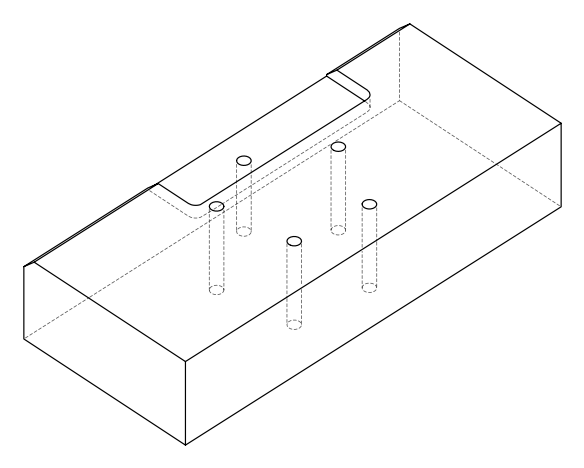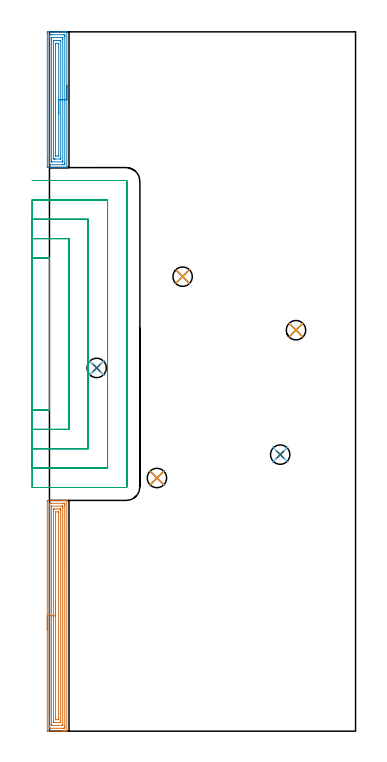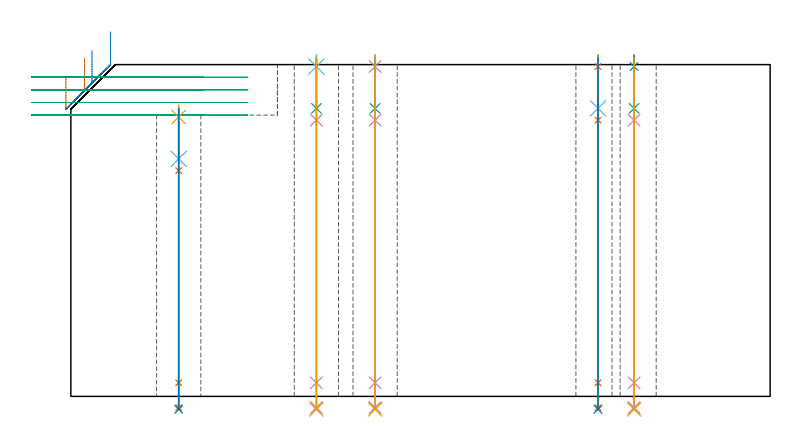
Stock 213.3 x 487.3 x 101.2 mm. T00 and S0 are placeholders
(PLAN: 23 operations, 17 tool changes, 35.8 min)
(1 AREA_MILL | FG_CHAMFER_SURFACE | UGT0205_001 | 6.72 min | 15515 mm3)
(2 AREA_MILL_1 | FG_CHAMFER_SURFACE_1 | UGT0205_001 | 4.07 min | 9387 mm3)
(3 MILL_SLOT | SLOT_PARTIAL_RECTANGULAR | UGT0201_100 | Follow Part, ap 4.5, ae 75% | 20.04 min | 223143 mm3)
(4 SPOT_DRILL | STEP1HOLE | NXT0321_9005460120000 | 0.03 min | 7 mm3)
(5 SPOT_DRILL_1 | STEP1HOLE_1 | NXT0321_9005460120000 | 0.03 min | 6 mm3)
(6 SPOT_DRILL_2 | STEP1HOLE_2 | NXT0321_9005460120000 | 0.03 min | 11 mm3)
(7 SPOT_DRILL_3 | STEP1HOLE_3 | NXT0321_9005460120000 | 0.03 min | 8 mm3)
(8 SPOT_DRILL_4 | STEP1HOLE_4 | NXT0321_9005460120000 | 0.03 min | 12 mm3)
(9 DRILL_BLIND_HOLE_INTO_CENTER | STEP1HOLE | UGT0301_205 | 0.06 min | 735 mm3)
(10 GUN_DRILL_THROUGH_HOLE | STEP1HOLE | UGT0307_005 | 0.5 min | 4812 mm3)
(11 DRILL_TO_ENLARGE_THROUGH_HOLE | STEP1HOLE | NXT0301_102 | 0.43 min | 8899 mm3)
(12 DRILL_BLIND_HOLE_INTO_CENTER_1 | STEP1HOLE_1 | UGT0301_205 | 0.07 min | 726 mm3)
(13 GUN_DRILL_THROUGH_HOLE_1 | STEP1HOLE_1 | UGT0307_005 | 0.44 min | 3950 mm3)
(14 DRILL_TO_ENLARGE_THROUGH_HOLE_1 | STEP1HOLE_1 | NXT0301_102 | 0.37 min | 7577 mm3)
(15 DRILL_BLIND_HOLE_INTO_CENTER_2 | STEP1HOLE_2 | UGT0301_205 | 0.06 min | 701 mm3)
(16 GUN_DRILL_THROUGH_HOLE_2 | STEP1HOLE_2 | UGT0307_005 | 0.5 min | 4769 mm3)
(17 DRILL_TO_ENLARGE_THROUGH_HOLE_2 | STEP1HOLE_2 | NXT0301_102 | 0.43 min | 8951 mm3)
(18 DRILL_BLIND_HOLE_INTO_CENTER_3 | STEP1HOLE_3 | UGT0301_205 | 0.06 min | 698 mm3)
(19 GUN_DRILL_THROUGH_HOLE_3 | STEP1HOLE_3 | UGT0307_005 | 0.5 min | 4805 mm3)
(20 DRILL_TO_ENLARGE_THROUGH_HOLE_3 | STEP1HOLE_3 | NXT0301_102 | 0.43 min | 8907 mm3)
(21 DRILL_BLIND_HOLE_INTO_CENTER_4 | STEP1HOLE_4 | UGT0301_205 | 0.06 min | 716 mm3)
(22 GUN_DRILL_THROUGH_HOLE_4 | STEP1HOLE_4 | UGT0307_005 | 0.5 min | 4782 mm3)
(23 DRILL_TO_ENLARGE_THROUGH_HOLE_4 | STEP1HOLE_4 | NXT0301_102 | 0.43 min | 8942 mm3)
(TOOL UGT0205_001 | Chamfer Mill 20 x 3 x 45 deg. | D20 FL50 Z2)
(TOOL UGT0201_100 | End Mill 18 mm | D18 FL22 Z2)
(TOOL NXT0321_9005460120000 | NC Spot Drill, 142deg, 12mm, Carbide, Uncoated | D12 PA142 FL30 Z2)
(TOOL UGT0301_205 | Twist Drill 8.9 mm | D8.9 PA118 FL78 Z2)
(TOOL UGT0307_005 | Gun Drill 8.3 mm | D8.3 PA130 FL24 Z1)
(TOOL NXT0301_102 | Carbide Drill 13.5mm [860.1-1350-108A1-MM 2214] | D13.5 PA140 FL123 Z2)
(OP 1 AREA_MILL)
G17 G21 G94 G90
T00 M6
G54
G17 G0 G90 X-1.5 Y70.4 S1061 M3
G43 Z111.2 H0
Z97.6
G94 G1 Y70.438 Z96.728 F250.
Y70.552 Z95.864
Y70.741 Z95.012
Y71.003 Z94.18
Y71.337 Z93.374
Y71.74 Z92.6
Y72.208 Z91.864
Y72.74 Z91.172
Y73.329 Z90.529
Y73.972 Z89.94
Y74.664 Z89.409
Y75.4 Z88.94
Y76.174 Z88.537
Y76.98 Z88.203
Y77.812 Z87.941
Y78.663 Z87.752
Y79.528 Z87.638
Y80.4 Z87.6
Y159.885
X-1.499 Y160.205 Z87.601
X-1.493 Y160.77 Z87.604
X-1.491 Y160.793 Z87.606
X-0.93 Y160.8 Z88.167
X8.86 Z97.954
X9.453 Z98.55
X9.75 Z98.846
X10.343 Z99.439
X10.64 Z99.735
X11.234 Z100.333
X11.72 Z100.819
X12.06 Y160.793 Z101.152
X12.097 Y160.79 Z101.188
X12.1 Y160.651 Z101.2
Y0.149
X12.097 Y0.01 Z101.188
X12.06 Y0.007 Z101.152
X11.719 Y0. Z100.818
X11.234 Z100.333
X10.64 Z99.735
X9.453 Z98.55
X8.86 Z97.954
X-1.227 Y0.001 Z87.87
X-1.492 Y0.01 Z87.606
X-1.499 Y0.274 Z87.599
Y0.304
X-1.5 Y80.4 Z87.6
X-0.086 Z89.014
Y157.576
X-0.082 Y158.422 Z89.018
X-0.08 Y158.462 Z89.02
X-0.04 Y158.79 Z89.06
X0.475 Y158.798 Z89.575
X0.85 Y158.799 Z89.95
X1.363 Y158.8 Z90.463
X9.75 Y158.799 Z98.85
X10.265 Y158.797 Z99.365
X10.64 Y158.79 Z99.74
X10.68 Y158.422 Z99.78
X10.682 Y158.379 Z99.782
X10.686 Y157.53 Z99.786
Y157.484
Y3.224
X10.682 Y2.378 Z99.782
X10.68 Y2.338 Z99.78
X10.64 Y2.01 Z99.74
X10.125 Y2.002 Z99.225
X9.75 Y2.001 Z98.85
X9.237 Y2. Z98.337
X0.85 Y2.001 Z89.95
X0.335 Y2.003 Z89.435
X-0.04 Y2.01 Z89.06
X-0.08 Y2.378 Z89.02
X-0.083 Y2.421 Z89.018
X-0.086 Y3.27 Z89.014
Y3.316
Y80.4
X1.328 Z90.428
X1.329 Y156.159 Z90.429
X1.331 Y156.639 Z90.431
X1.333 Y156.741 Z90.433
X1.335 Y156.784 Z90.435
X1.419 Y156.79 Z90.519
X1.581 Y156.799 Z90.681
X8.86 Y156.8 Z97.96
X9.021 Z98.121
X9.128 Y156.798 Z98.228
X9.214 Y156.794 Z98.314
X9.265 Y156.79 Z98.365
X9.267 Y156.775 Z98.367
X9.269 Y156.639 Z98.369
X9.271 Y156.226 Z98.371
Y4.641
X9.269 Y4.161 Z98.369
X9.267 Y4.059 Z98.367
X9.265 Y4.016 Z98.365
X9.181 Y4.01 Z98.281
X9.019 Y4.001 Z98.119
X1.74 Y4. Z90.84
X1.579 Z90.679
X1.472 Y4.002 Z90.572
X1.386 Y4.005 Z90.486
X1.335 Y4.01 Z90.435
X1.333 Y4.025 Z90.433
X1.331 Y4.161 Z90.431
X1.329 Y4.574 Z90.429
X1.328 Y80.4 Z90.428
X2.743 Z91.843
Y153.964
X2.748 Y154.737 Z91.848
X2.749 Y154.785 Z91.849
X2.79 Y154.79 Z91.89
X2.894 Y154.795 Z91.994
X3.103 Y154.798 Z92.203
X3.52 Y154.8 Z92.62
X7.135 Z96.235
X7.521 Y154.799 Z96.621
X7.714 Y154.796 Z96.814
X7.81 Y154.792 Z96.91
X7.85 Y154.789 Z96.95
X7.857 Y153.964 Z96.957
Y6.836
X7.852 Y6.063 Z96.952
X7.851 Y6.015 Z96.951
X7.81 Y6.01 Z96.91
X7.706 Y6.005 Z96.806
X7.497 Y6.002 Z96.597
X7.08 Y6. Z96.18
X3.465 Z92.565
X3.079 Y6.001 Z92.179
X2.886 Y6.004 Z91.986
X2.79 Y6.008 Z91.89
X2.75 Y6.011 Z91.85
X2.743 Y6.836 Z91.843
Y80.4
X4.157 Z93.257
Y152.433
X4.16 Y152.687 Z93.26
X4.163 Y152.759 Z93.263
X4.165 Y152.791 Z93.265
X4.179 Y152.793 Z93.279
X4.255 Y152.797 Z93.355
X4.41 Y152.799 Z93.51
X6.19 Z95.29
X6.396 Y152.797 Z95.496
X6.431 Y152.794 Z95.531
X6.435 Y152.791 Z95.535
X6.438 Y152.78 Z95.538
X6.441 Y152.738 Z95.541
X6.443 Y152.603 Z95.543
Y152.434
Y8.367
X6.44 Y8.113 Z95.54
X6.437 Y8.041 Z95.537
X6.435 Y8.009 Z95.535
X6.421 Y8.007 Z95.521
X6.345 Y8.003 Z95.445
X6.19 Y8.001 Z95.29
X4.41 Z93.51
X4.204 Y8.003 Z93.304
X4.169 Y8.006 Z93.269
X4.165 Y8.009 Z93.265
X4.162 Y8.02 Z93.262
X4.159 Y8.062 Z93.259
X4.157 Y8.197 Z93.257
Y8.366
Y80.4
Y81.272 Z93.295
Y82.136 Z93.409
Y82.988 Z93.598
Y83.82 Z93.86
Y84.626 Z94.194
Y85.4 Z94.597
Y86.136 Z95.065
Y86.828 Z95.596
Y87.471 Z96.186
Y88.06 Z96.829
Y88.591 Z97.521
Y89.06 Z98.257
Y89.463 Z99.031
Y89.797 Z99.837
Y90.059 Z100.669
Y90.248 Z101.52
Y90.362 Z102.385
Y90.4 Z103.257
G0 Z111.2
M5
M2
(OP 2 AREA_MILL_1)
G17 G21 G94 G90
T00 M6
G54
G17 G0 G90 X12.1 Y450. S1061 M3
G43 Z111.2 H0
G94 G1 Y449.962 Z110.328 F250.
Y449.848 Z109.463
Y449.659 Z108.612
Y449.397 Z107.78
Y449.063 Z106.974
Y448.66 Z106.2
Y448.192 Z105.464
Y447.66 Z104.772
Y447.071 Z104.129
Y446.428 Z103.54
Y445.736 Z103.008
Y445. Z102.54
Y444.226 Z102.137
Y443.42 Z101.803
Y442.588 Z101.541
Y441.737 Z101.352
Y440.872 Z101.238
Y440. Z101.2
Y392.827
X12.097 Y392.71 Z101.188
X12.066 Y392.706 Z101.158
X11.775 Y392.7 Z100.873
X11.147 Z100.246
X10.64 Z99.735
X8.606 Z97.703
X7.97 Z97.064
X-1.249 Y392.701 Z87.848
X-1.491 Y392.71 Z87.605
X-1.499 Y392.951 Z87.599
X-1.5 Y399.113 Z87.6
Y486.728
X-1.497 Y487.051 Z87.601
X-1.491 Y487.29 Z87.605
X-1.248 Y487.3 Z87.849
X7.97 Z97.064
X8.606 Z97.703
X8.86 Z97.957
X10.64 Z99.735
X11.147 Z100.246
X11.775 Z100.874
X12.066 Y487.294 Z101.158
X12.097 Y487.29 Z101.189
X12.1 Y487.173 Z101.2
Y440.
X10.686 Z99.786
Y395.896
X10.682 Y395.052 Z99.782
X10.679 Y395.012 Z99.779
X10.64 Y394.71 Z99.74
X10.1 Y394.702 Z99.2
X8.86 Y394.7 Z97.96
X0.85 Y394.701 Z89.95
X0.309 Y394.703 Z89.409
X-0.04 Y394.71 Z89.06
X-0.079 Y395.052 Z89.021
X-0.082 Y395.095 Z89.018
X-0.086 Y395.942 Z89.014
Y395.988
Y484.104
X-0.082 Y484.948 Z89.018
X-0.08 Y484.988 Z89.02
X-0.04 Y485.29 Z89.06
X0.5 Y485.298 Z89.6
X0.85 Y485.299 Z89.95
X1.388 Y485.3 Z90.488
X9.75 Y485.299 Z98.85
X10.291 Y485.297 Z99.391
X10.64 Y485.29 Z99.74
X10.679 Y484.948 Z99.779
X10.682 Y484.905 Z99.782
X10.686 Y484.058 Z99.786
Y484.012
Y440.
X9.272 Z98.372
X9.271 Y397.311 Z98.371
X9.269 Y396.832 Z98.369
X9.267 Y396.73 Z98.367
X9.265 Y396.713 Z98.365
X9.212 Y396.708 Z98.312
X9.124 Y396.703 Z98.224
X8.992 Y396.7 Z98.092
X8.86 Z97.96
X1.74 Y396.701 Z90.84
X1.608 Y396.703 Z90.708
X1.35 Y396.71 Z90.45
X1.335 Y396.832 Z90.435
X1.331 Y397.241 Z90.431
X1.329 Y397.722 Z90.429
X1.328 Y398.134 Z90.428
X1.329 Y482.689 Z90.429
X1.331 Y483.168 Z90.431
X1.333 Y483.27 Z90.433
X1.335 Y483.287 Z90.435
X1.388 Y483.293 Z90.488
X1.476 Y483.297 Z90.576
X1.608 Y483.3 Z90.708
X1.74 Z90.84
X8.86 Y483.299 Z97.96
X8.992 Y483.297 Z98.092
X9.25 Y483.29 Z98.35
X9.264 Y483.168 Z98.364
X9.269 Y482.759 Z98.369
X9.271 Y482.278 Z98.371
Y481.866
X9.272 Y440. Z98.372
X7.857 Z96.957
Y399.502
X7.852 Y398.73 Z96.952
X7.85 Y398.71 Z96.95
X7.831 Y398.706 Z96.931
X7.782 Y398.702 Z96.882
X7.682 Y398.701 Z96.782
X7.481 Y398.7 Z96.581
X4.41 Z93.51
X3.52 Y398.701 Z92.62
X3.431 Y398.702 Z92.531
X2.75 Y398.729 Z91.85
X2.743 Y399.389 Z91.843
Y399.502
Y480.498
X2.747 Y481.27 Z91.847
X2.75 Y481.29 Z91.85
X2.769 Y481.294 Z91.869
X2.818 Y481.298 Z91.918
X2.918 Y481.3 Z92.018
X3.119 Z92.219
X6.19 Z95.29
X7.08 Y481.299 Z96.18
X7.169 Y481.298 Z96.269
X7.85 Y481.272 Z96.95
X7.857 Y480.611 Z96.957
Y480.498
Y440.
X6.443 Z95.543
Y401.282
X6.442 Y401.03 Z95.542
X6.438 Y400.777 Z95.538
X6.436 Y400.713 Z95.536
X6.408 Y400.709 Z95.508
X6.335 Y400.704 Z95.435
X6.19 Y400.701 Z95.29
X4.41 Z93.51
X4.216 Y400.702 Z93.316
X4.183 Y400.705 Z93.283
X4.169 Y400.709 Z93.269
X4.164 Y400.728 Z93.264
X4.16 Y400.861 Z93.26
X4.158 Y401.029 Z93.258
X4.157 Y478.718 Z93.257
X4.158 Y478.97 Z93.258
X4.162 Y479.224 Z93.262
X4.164 Y479.287 Z93.264
X4.192 Y479.292 Z93.292
X4.265 Y479.296 Z93.365
X4.41 Y479.299 Z93.51
X6.19 Y479.3 Z95.29
X6.384 Y479.298 Z95.484
X6.417 Y479.295 Z95.517
X6.431 Y479.291 Z95.531
X6.436 Y479.272 Z95.536
X6.44 Y479.139 Z95.54
X6.442 Y478.971 Z95.542
X6.443 Y440. Z95.543
Y439.128 Z95.581
Y438.264 Z95.695
Y437.412 Z95.884
Y436.58 Z96.146
Y435.774 Z96.48
Y435. Z96.883
Y434.264 Z97.352
Y433.572 Z97.883
Y432.929 Z98.472
Y432.34 Z99.115
Y431.809 Z99.807
Y431.34 Z100.543
Y430.937 Z101.317
Y430.603 Z102.123
Y430.341 Z102.955
Y430.152 Z103.807
Y430.038 Z104.672
Y430. Z105.543
G0 Z111.2
M5
M2
(OP 3 MILL_SLOT)
G17 G21 G94 G90
T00 M6
G54
G17 G0 G90 X-12. Y223.797 S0 M3
G43 Z111.2 H0
Z97.35
G94 G1 X-9. Y223.8 F250.
X-8.944 F500.
X0.
Y329.7
X-8.944
X-9.
X-12. Y329.703 F250.
Y210.296
X-9. Y210.3
X-8.944 F500.
X13.5
Y343.2
X-8.944
X-9.
X-12. Y343.204 F250.
Y196.794
X-9. Y196.8
X-8.944 F500.
X27.
Y356.7
X-8.944
X-9.
X-12. Y356.706 F250.
Y183.287
X-9. Y183.3
X-8.944 F500.
X40.5
Y370.2
X-8.944
X-9.
X-12. Y370.212 F250.
X-11.944 Y169.8
X-8.944
X53.4 F500.
G3 X54. Y170.4 R0.6
G1 Y383.1
G3 X53.4 Y383.7 R0.6
G1 X-8.944
X-11.944 F250.
G0 X-12. Y223.8 Z93.5
G1 X-9.
X0. F500.
Y329.7
X-9.
X-12. F250.
Y210.3
X-9.
X13.5 F500.
Y343.2
X-9.
X-12. F250.
Y196.8
X-9.
X27. F500.
Y356.7
X-9.
X-12. F250.
Y183.3
X-9.
X40.5 F500.
Y370.2
X-9.
X-12. F250.
Y169.8
X-9.
X53.4 F500.
G3 X54. Y170.4 R0.6
G1 Y383.1
G3 X53.4 Y383.7 R0.6
G1 X-9.
X-12. F250.
G0 Y223.8 Z89.65
G1 X-9.
X0. F500.
Y329.7
X-9.
X-12. F250.
Y210.3
X-9.
X13.5 F500.
Y343.2
X-9.
X-12. F250.
Y196.8
X-9.
X27. F500.
Y356.7
X-9.
X-12. F250.
Y183.3
X-9.
X40.5 F500.
Y370.2
X-9.
X-12. F250.
Y169.8
X-9.
X53.4 F500.
G3 X54. Y170.4 R0.6
G1 Y383.1
G3 X53.4 Y383.7 R0.6
G1 X-9.
X-12. F250.
G0 Y223.8 Z85.8
G1 X-9.
X0. F500.
Y329.7
X-9.
X-12. F250.
Y210.3
X-9.
X13.5 F500.
Y343.2
X-9.
X-12. F250.
Y196.8
X-9.
X27. F500.
Y356.7
X-9.
X-12. F250.
Y183.3
X-9.
X40.5 F500.
Y370.2
X-9.
X-12. F250.
Y169.8
X-9.
X53.4 F500.
G3 X54. Y170.4 R0.6
G1 Y383.1
G3 X53.4 Y383.7 R0.6
G1 X-9.
X-12. F250.
G0 Z111.2
M5
M2
(OP 4 SPOT_DRILL)
G17 G21 G94 G90
T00 M6
G54
G17 G0 G90 X92.8 Y316.7 S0 M3
G43 Z111.2 H0
G94 G81 G98 Z100.615 F250. R104.2
G80
M5
M2
(OP 5 SPOT_DRILL_1)
G17 G21 G94 G90
T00 M6
G54
G17 G0 G90 X32.9 Y253.1 S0 M3
G43 Z111.2 H0
G94 G81 G98 Z85.215 F250. R88.8
G80
M5
M2
(OP 6 SPOT_DRILL_2)
G17 G21 G94 G90
T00 M6
G54
G17 G0 G90 X74.9 Y176.4 S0 M3
G43 Z111.2 H0
G94 G81 G98 Z100.615 F250. R104.2
G80
M5
M2
(OP 7 SPOT_DRILL_3)
G17 G21 G94 G90
T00 M6
G54
G17 G0 G90 X160.8 Y192.7 S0 M3
G43 Z111.2 H0
G94 G81 G98 Z100.615 F250. R104.2
G80
M5
M2
(OP 8 SPOT_DRILL_4)
G17 G21 G94 G90
T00 M6
G54
G17 G0 G90 X171.8 Y279.4 S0 M3
G43 Z111.2 H0
G94 G81 G98 Z100.615 F250. R104.2
G80
M5
M2
(OP 9 DRILL_BLIND_HOLE_INTO_CENTER)
G17 G21 G94 G90
T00 M6
G54
G17 G0 G90 X92.8 Y316.7 S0 M3
G43 Z111.2 H0
G94 G81 G98 Z87.85 F250. R103.2
G80
M5
M2
(OP 10 GUN_DRILL_THROUGH_HOLE)
G17 G21 G94 G90
T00 M6
G54
G17 G0 G90 X92.8 Y316.7 M8
G43 Z111.2 H0
Z99.014
S716 M3
G94 G1 Z84.258 F125. M26
G4 X.084
Z4.15 F250.
G4 X.084
Z-3.435 F125.
G4 X.084
M5
M9
G0 Z99.014
Z111.2
M2
(OP 11 DRILL_TO_ENLARGE_THROUGH_HOLE)
G17 G21 G94 G90
T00 M6
G54
G17 G0 G90 X92.8 Y316.7 S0 M3
G43 Z111.2 H1
G94 G73 G98 Z-3.957 F250. Q13.145 R103.2
G80
M5
M2
(OP 12 DRILL_BLIND_HOLE_INTO_CENTER_1)
G17 G21 G94 G90
T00 M6
G54
G17 G0 G90 X32.9 Y253.1 S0 M3
G43 Z111.2 H0
G94 G81 G98 Z72.45 F250. R87.8
G80
M5
M2
(OP 13 GUN_DRILL_THROUGH_HOLE_1)
G17 G21 G94 G90
T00 M6
G54
G17 G0 G90 X32.9 Y253.1 M8
G43 Z111.2 H0
Z83.614
S716 M3
G94 G1 Z68.858 F125. M26
G4 X.084
Z4.15 F250.
G4 X.084
Z-3.435 F125.
G4 X.084
M5
M9
G0 Z83.614
Z111.2
M2
(OP 14 DRILL_TO_ENLARGE_THROUGH_HOLE_1)
G17 G21 G94 G90
T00 M6
G54
G17 G0 G90 X32.9 Y253.1 S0 M3
G43 Z111.2 H1
G94 G73 G98 Z-3.957 F250. Q12.822 R87.8
G80
M5
M2
(OP 15 DRILL_BLIND_HOLE_INTO_CENTER_2)
G17 G21 G94 G90
T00 M6
G54
G17 G0 G90 X74.9 Y176.4 S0 M3
G43 Z111.2 H0
G94 G81 G98 Z87.85 F250. R103.2
G80
M5
M2
(OP 16 GUN_DRILL_THROUGH_HOLE_2)
G17 G21 G94 G90
T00 M6
G54
G17 G0 G90 X74.9 Y176.4 M8
G43 Z111.2 H0
Z99.014
S716 M3
G94 G1 Z84.258 F125. M26
G4 X.084
Z4.15 F250.
G4 X.084
Z-3.435 F125.
G4 X.084
M5
M9
G0 Z99.014
Z111.2
M2
(OP 17 DRILL_TO_ENLARGE_THROUGH_HOLE_2)
G17 G21 G94 G90
T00 M6
G54
G17 G0 G90 X74.9 Y176.4 S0 M3
G43 Z111.2 H1
G94 G73 G98 Z-3.957 F250. Q13.145 R103.2
G80
M5
M2
(OP 18 DRILL_BLIND_HOLE_INTO_CENTER_3)
G17 G21 G94 G90
T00 M6
G54
G17 G0 G90 X160.8 Y192.7 S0 M3
G43 Z111.2 H0
G94 G81 G98 Z87.85 F250. R103.2
G80
M5
M2
(OP 19 GUN_DRILL_THROUGH_HOLE_3)
G17 G21 G94 G90
T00 M6
G54
G17 G0 G90 X160.8 Y192.7 M8
G43 Z111.2 H0
Z99.014
S716 M3
G94 G1 Z84.258 F125. M26
G4 X.084
Z4.15 F250.
G4 X.084
Z-3.435 F125.
G4 X.084
M5
M9
G0 Z99.014
Z111.2
M2
(OP 20 DRILL_TO_ENLARGE_THROUGH_HOLE_3)
G17 G21 G94 G90
T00 M6
G54
G17 G0 G90 X160.8 Y192.7 S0 M3
G43 Z111.2 H1
G94 G73 G98 Z-3.957 F250. Q13.145 R103.2
G80
M5
M2
(OP 21 DRILL_BLIND_HOLE_INTO_CENTER_4)
G17 G21 G94 G90
T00 M6
G54
G17 G0 G90 X171.8 Y279.4 S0 M3
G43 Z111.2 H0
G94 G81 G98 Z87.85 F250. R103.2
G80
M5
M2
(OP 22 GUN_DRILL_THROUGH_HOLE_4)
G17 G21 G94 G90
T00 M6
G54
G17 G0 G90 X171.8 Y279.4 M8
G43 Z111.2 H0
Z99.014
S716 M3
G94 G1 Z84.258 F125. M26
G4 X.084
Z4.15 F250.
G4 X.084
Z-3.435 F125.
G4 X.084
M5
M9
G0 Z99.014
Z111.2
M2
(OP 23 DRILL_TO_ENLARGE_THROUGH_HOLE_4)
G17 G21 G94 G90
T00 M6
G54
G17 G0 G90 X171.8 Y279.4 S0 M3
G43 Z111.2 H1
G94 G73 G98 Z-3.957 F250. Q13.145 R103.2
G80
M5
M2
